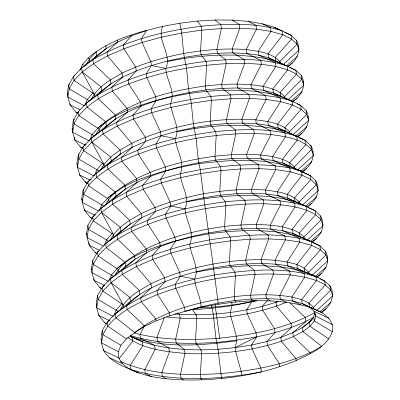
<?xml version="1.0" encoding="UTF-8"?>
<svg xmlns="http://www.w3.org/2000/svg" width="400" height="400" viewBox="0 0 400 400"><rect width="100%" height="100%" fill="white"/><g stroke="black" fill="none" stroke-linecap="round" stroke-linejoin="round"><path stroke-width="0.6" d="M332.335 331.635L332.365 324.715L328.985 318.39L322.375 312.85L302.21 303.575L292.4 300.95L280.35 299.27L266.44 298.615L251.09 299.035L234.77 300.55L217.985 303.14L201.245 306.76L185.065 311.325L169.805 315.75L156.06 320.88L144.255 326.56L134.745 332.615L126.505 338.855L120.94 345.28L118.3 351.685L118.75 357.87C124.685 370.09 139.375 373.385 151.375 376.54C174.495 380.975 198.205 380.635 221.555 378.505C247.11 375.83 272.46 370.465 296.225 360.52C310.015 353.875 326.8 347.305 332.335 331.635L314.26 320.995L313.725 317.095L314.92 312.575M77.81 113.45L75.805 112.05L70.095 104.91L67.87 97.11L67.34 93.21L68.66 84.965L73.49 76.495L81.67 68.03L96.805 55.63L106.18 48.605L117.855 41.95L131.46 35.845L146.59 30.44L162.64 26.405L179.73 23.245L197.355 21.075L214.965 20L232.01 20.08L247.94 21.345L262.215 23.78L274.345 27.35L291.06 35.195L296.505 40.385C302.11 50.15 296.765 60.745 288.06 66.455M82.62 148.56L80.615 147.16L74.905 140.02L72.68 132.22L72.15 128.32L73.47 120.075L78.3 111.605L86.48 103.14L101.615 90.74L110.99 83.715L122.665 77.06L136.27 70.955L151.395 65.55L167.58 60.985L184.32 57.37L201.105 54.78L217.42 53.265L232.775 52.845L246.685 53.495L258.73 55.18L268.545 57.805L287.115 65.955L295.87 70.305L301.315 75.495C307.08 85.505 301.26 96.195 292.4 101.955M87.43 183.67L85.425 182.27L79.715 175.13L77.49 167.33L76.955 163.43L78.28 155.185L83.11 146.715L91.285 138.25L106.42 125.855L115.8 118.825L127.47 112.17L141.08 106.065L156.205 100.66L172.39 96.095L189.13 92.48L205.915 89.89L222.23 88.375L237.58 87.955L251.495 88.605L263.54 90.29L273.355 92.915L291.925 101.065L300.68 105.415L306.125 110.605C311.89 120.615 306.07 131.305 297.21 137.065M91.74 218.43L90.235 217.38L84.525 210.24L82.3 202.44L81.765 198.54L83.09 190.3L87.915 181.83L96.095 173.36L111.23 160.965L120.61 153.935L132.28 147.28L145.89 141.175L161.015 135.77L177.195 131.21L193.935 127.59L210.725 125L227.04 123.485L242.39 123.065L256.305 123.72L268.35 125.4L278.165 128.025L296.735 136.175L305.49 140.525L310.93 145.715C316.7 155.725 310.88 166.415 302.02 172.175M97.05 253.89L95.045 252.49L89.335 245.35L87.11 237.555L86.575 233.65L87.9 225.41L92.725 216.94L100.905 208.47L116.04 196.075L125.42 189.045L137.09 182.39L150.7 176.285L165.825 170.885L182.005 166.32L198.745 162.7L215.535 160.11L231.85 158.595L247.2 158.175L261.115 158.83L273.16 160.51L282.97 163.135L301.545 171.285L310.3 175.635L315.74 180.825C321.345 190.59 316.005 201.185 307.3 206.895M101.86 289L99.855 287.6L94.145 280.46L91.92 272.665L91.385 268.76L92.71 260.52L97.535 252.05L105.715 243.58L120.85 231.185L130.23 224.155L141.9 217.5L155.51 211.395L170.635 205.995L186.815 201.43L203.555 197.81L220.34 195.22L236.66 193.705L252.01 193.285L265.925 193.94L277.97 195.62L287.78 198.245L306.355 206.395L315.11 210.745L320.55 215.935C326.155 225.7 320.815 236.295 312.11 242.005M106.67 324.115L104.66 322.715L98.955 315.57L96.73 307.775L96.195 303.87L97.52 295.63L102.345 287.16L110.525 278.69L125.66 266.295L135.04 259.265L146.71 252.61L160.32 246.505L175.445 241.105L191.625 236.54L208.365 232.92L225.15 230.33L241.47 228.815L256.82 228.395L270.73 229.05L282.78 230.73L292.59 233.355L311.165 241.505L319.92 245.855L325.36 251.045C331.13 261.06 325.31 271.745 316.445 277.505M138.855 373.135C126.305 367.19 111.44 363.285 103.765 350.68C101.275 344.245 100.2 337.45 102.33 330.74C107.965 317.92 120.15 310.13 130.47 301.405C140.76 292.8 152.81 286.75 165.13 281.615C195.845 269.805 228.725 263.67 261.63 263.505C273.69 263.8 285.855 264.72 297.4 268.465C308.275 274.295 321.705 276.605 330.17 286.16C335.94 296.17 330.12 306.855 321.255 312.615M162.64 26.405C156.455 40.535 172.3 54.275 165.77 68.41C166.405 80.26 175.81 91.66 170.58 103.52C171.215 115.37 180.615 126.77 175.39 138.63C176.025 150.485 185.425 161.88 180.2 173.74C180.835 185.595 190.235 196.99 185.01 208.85C185.645 220.705 195.045 232.1 189.82 243.96C190.45 255.815 199.855 267.21 194.625 279.07C195.28 288.745 200.995 297.615 201.115 307.29L185.065 311.325L184.53 307.425L175.72 288.255L175.185 284.355L180.255 276.215L179.72 272.315L170.91 253.145L170.375 249.24L175.445 241.105L174.91 237.2L166.1 218.035L165.565 214.13L170.635 205.995L170.1 202.09L161.29 182.925L160.755 179.02L165.825 170.885L165.29 166.98L156.48 147.81L155.945 143.91L161.015 135.77L160.48 131.87L151.67 112.7L151.135 108.8L156.205 100.66L155.675 96.76L146.86 77.59L146.325 73.69L151.395 65.55L150.865 61.65L142.05 42.48L141.515 38.58L146.59 30.44C125.875 35.84 105.25 43.555 88.67 57.475L82.46 64.395L80.045 70.27M241.58 375.855L241.175 371.42L235.63 351.535L235.095 347.635L236.9 340.215L236.37 336.31L230.82 316.425L230.285 312.525L232.095 305.105L231.71 302.315M298.17 47.375L298.46 46.23M302.98 82.485L303.27 81.34M307.79 117.595L308.08 116.45M312.6 152.705L312.89 151.56M317.41 187.815L317.7 186.675M327.03 258.04L327.32 256.895M164.345 317.345L156.96 337.505L157.495 341.405L168.83 347.975L184.45 349.505L201.035 349.94L218.085 349.3L235.095 347.635L251.54 345.02L266.935 341.57L280.81 337.41L292.75 332.71L302.395 327.63L310.4 321.585M84.85 105.38L87.27 99.51L92.835 93.085M89.66 140.49L92.08 134.62L98.29 127.695C127.975 101.94 167.21 91.23 205.38 85.99C224.505 83.845 243.97 83.01 263.005 86.385C270.77 88.285 279.195 90.285 284.605 96.64L285.21 98.405M94.47 175.6L96.89 169.73L102.455 163.305M99.28 210.71L101.7 204.84L107.905 197.915C137.595 172.16 176.83 161.45 215 156.21C234.12 154.065 253.59 153.23 272.625 156.61C280.385 158.505 288.81 160.505 294.225 166.86L294.83 168.625M104.31 245.285L106.51 239.95L112.075 233.525M109.12 280.395L111.32 275.06L117.525 268.135C147.215 242.385 186.45 231.675 224.615 226.43C243.74 224.285 263.21 223.455 282.245 226.83C290.005 228.725 298.43 230.725 303.845 237.08L304.445 238.845M113.93 315.51L116.13 310.17L121.695 303.745M144.19 326.295L139.97 334.57L140.505 338.475L154.65 345.37L168.83 347.975L169.365 351.875L161.77 372.615L162.305 376.515L166.35 378.86M86.045 65.14L89.475 58.95L96.27 51.73L96.805 55.63L94.68 57.89M91.14 99.735C97.22 86.995 110.28 79.735 122.13 73.16C141.6 63.64 162.55 57.57 183.785 53.47C204.34 49.855 225.295 47.97 246.15 49.595C257.825 51.265 271.32 52.3 279.795 61.53L280.4 63.295M95.95 134.845C101.63 121.98 115.13 115.73 127.205 110.22C147.185 102.275 168.175 97.04 189.35 93.465C211.91 90.175 234.86 89.055 257.555 91.565C269.98 93.33 282.515 95.89 293.52 102.185M100.76 169.955C106.835 157.215 119.9 149.955 131.75 143.38C151.22 133.86 172.17 127.79 193.405 123.69C213.96 120.075 234.915 118.19 255.77 119.815C267.44 121.485 280.94 122.52 289.415 131.75L290.02 133.515M105.57 205.065C111.25 192.2 124.75 185.95 136.825 180.44C156.805 172.495 177.795 167.26 198.97 163.685C231.665 159.67 267.705 156.755 298.645 170.235M110.38 240.175C116.455 227.435 129.52 220.18 141.365 213.6C160.84 204.08 181.79 198.01 203.02 193.91C223.58 190.295 244.535 188.415 265.39 190.035C277.06 191.71 290.56 192.74 299.035 201.97L299.64 203.735M115.19 275.285C120.87 262.425 134.37 256.17 146.445 250.66C166.425 242.715 187.41 237.485 208.59 233.905C231.15 230.615 254.095 229.495 276.795 232.005C287.915 233.785 299.375 235.54 309.385 241M120 310.395C126.075 297.655 139.14 290.4 150.985 283.82C170.46 274.305 191.41 268.235 212.64 264.13C233.195 260.515 254.155 258.635 275.01 260.26C286.68 261.93 300.18 262.96 308.655 272.19L309.255 273.955M251.65 300.655L251.805 301.77L246.73 309.91L247.265 313.81L256.08 332.98L256.615 336.88L251.54 345.02L252.075 348.92L260.89 368.09L261.425 371.99C218.375 379.78 172.865 382.51 130.565 369.42L130.03 365.52L142.87 345.64L142.335 341.74L130.55 336.415M119.1 358.75L132.79 341.065L132.26 337.165L130.245 335.72M313.725 317.095L309.455 322.365L309.99 326.265L328.805 338.95M267.405 300.59L262.125 306.46C233.67 313.455 204.07 316.345 174.835 313.925M99.915 92.545L101.615 90.74L101.08 86.84L82.205 71.93L81.67 68.03L92.95 59.79L106.18 48.605L105.78 45.68M105.15 127.205L106.42 125.855L105.89 121.95L87.01 107.04L86.48 103.14L97.76 94.9L110.99 83.715L110.455 79.815L93.485 63.69L92.95 59.79C125.77 40.22 163.655 31.06 201.245 26.235C228.195 23.715 256.21 22.36 282.305 30.845L282.84 34.745L268.01 53.905L268.545 57.805L275.26 61M109.11 163.22L111.23 160.965L110.7 157.06L91.82 142.15L91.285 138.25L102.565 130.01L115.8 118.825L115.265 114.925L98.29 98.8L97.76 94.9C130.58 75.33 168.465 66.17 206.055 61.35C233.005 58.825 261.02 57.47 287.115 65.955L287.65 69.855L272.82 89.015L273.355 92.915L279.51 95.845M113.495 198.78L116.04 196.075L115.505 192.17L96.63 177.26L96.095 173.36L107.375 165.12L120.61 153.935L120.075 150.035L103.1 133.91L102.565 130.01C135.39 110.44 173.275 101.28 210.865 96.46C237.815 93.935 265.83 92.585 291.925 101.065L292.46 104.965L277.63 124.125L278.165 128.025L285.44 131.485L284.905 127.585L301.215 109.315L300.68 105.415L297.375 103.925M118.73 233.44L120 232.085M123.96 268.1L125.66 266.295L125.125 262.395L106.25 247.48L105.715 243.58L116.995 235.34L130.23 224.155L129.695 220.255L112.72 204.13L112.185 200.23L125.42 189.045L124.885 185.145L107.91 169.02L107.375 165.12C140.2 145.55 178.085 136.39 215.675 131.57C242.625 129.045 270.635 127.695 296.735 136.175L297.27 140.075L282.44 159.235L282.97 163.135L290.245 166.6L289.715 162.695L306.025 144.425L305.49 140.525L298.88 137.545M128.77 303.21L130.47 301.405L129.935 297.505L111.06 282.59L110.525 278.69L121.805 270.45L135.04 259.265L134.505 255.365L117.53 239.24L116.995 235.34C149.815 215.77 187.705 206.61 225.29 201.79C252.245 199.265 280.255 197.915 306.355 206.395L306.89 210.295L292.055 229.455L292.59 233.355L299.305 236.55M283.21 64.585L298.995 50.13L297.04 44.285L291.595 39.095L282.84 34.745L271.04 31.4L256.555 29.185L239.835 28.205L221.39 28.515L201.78 30.14L181.61 33.05L161.495 37.2L142.05 42.48L123.875 48.77L107.515 55.9L93.485 63.69L82.205 71.93L74.025 80.4L69.195 88.87L67.87 97.11L84.63 105.915M292.83 134.805L308.615 120.355L306.655 114.505L301.215 109.315L292.46 104.965L280.66 101.62L266.175 99.405L249.455 98.425L231.005 98.735L211.4 100.36L191.23 103.275L171.115 107.42L151.67 112.7L133.49 118.99L117.135 126.12L103.1 133.91L91.82 142.15L83.64 150.62L78.815 159.09L77.49 167.33L93.71 175.85M302.445 205.03L318.235 190.575L316.275 184.73L310.835 179.535L302.08 175.185L290.275 171.84L275.795 169.625L259.075 168.645L240.625 168.96L221.015 170.58L200.845 173.495L180.735 177.64L161.29 182.925L143.11 189.21L126.755 196.345L112.72 204.13L101.44 212.37L93.26 220.84L88.435 229.31L87.11 237.555L103.33 246.07M312.065 275.25L327.85 260.795L325.895 254.95L320.455 249.755L311.7 245.405L299.895 242.06L285.415 239.85L268.69 238.87L250.245 239.18L230.635 240.8L210.465 243.715L190.35 247.86L170.91 253.145L152.73 259.43L136.375 266.565L122.34 274.355L111.06 282.59L102.88 291.06L98.055 299.53L96.73 307.775L113.49 316.575M276.905 301.465L276 302.3L262.125 306.46L262.66 310.36L274.525 328.64L275.06 332.545L266.935 341.57L267.47 345.47L279.335 363.755L279.735 366.68M288.02 99.695L303.805 85.245L301.85 79.395L301.315 75.495M297.64 169.92L313.425 155.465L311.465 149.62L310.93 145.715L309.84 145.195M307.255 240.14L323.045 225.685L321.085 219.84L320.55 215.935M316.425 310.77L332.66 295.905L330.705 290.06L330.17 286.16L329.08 285.635M69.6 84.16L68.66 84.965L69.195 88.87L89.78 100.985M74.41 119.27L73.47 120.075L74.005 123.98L72.68 132.22L89.44 141.025M79.22 154.38L78.28 155.185L78.815 159.09L98.9 170.91M84.03 189.495L83.09 190.3L83.625 194.2L82.3 202.44L98.52 210.96M286.62 65.685L297.405 56.425M290.96 101.195L302.215 91.535M295.77 136.31L307.025 126.645M300.58 171.42L311.835 161.755M305.86 206.125L316.645 196.865M310.67 241.235L321.45 231.975M315.01 276.75L326.26 267.09M319.82 311.86L331.07 302.2M74.435 75.715L73.49 76.495L74.025 80.4L94.285 94.06L94.665 96.845M86.41 143.99L83.11 146.715L83.64 150.62L103.905 164.28L104.285 167.07M91.22 179.1L87.915 181.83L88.45 185.73L83.625 194.2L104.21 206.315M95.56 214.6L92.725 216.94L93.26 220.84L113.52 234.5L113.83 236.73M98.48 251.27L97.535 252.05L98.07 255.95L93.245 264.42L91.92 272.665L108.68 281.465M104.235 285.6L102.345 287.16L102.88 291.06L123.14 304.725L123.525 307.51M109.985 319.93L107.155 322.27L107.69 326.17L102.865 334.64L101.54 342.885L118.3 351.685M312.325 319.495L302.395 327.63L302.93 331.535L321.805 346.445C291.24 364.195 255.52 370.23 220.795 373.62C187.27 375.4 151.855 375.59 120.705 361.425M288.085 66.205L289.495 65.115M290.435 64.395L292.31 62.945M292.895 101.315L297.12 98.055M297.235 136.785L301.93 133.165M302.045 171.895L306.74 168.275M307.325 206.645L308.265 205.92M309.2 205.195L311.55 203.385M312.135 241.755L316.36 238.495M316.945 276.865L321.17 273.605M321.285 312.34L325.975 308.715M97.645 128.195L105.89 121.95M107.265 198.415L115.505 192.17M116.885 268.635L125.125 262.395M314.895 312.475C284.82 329.415 249.92 335.165 215.985 338.51C188.65 340.175 160.675 340.12 134.07 332.905M313.855 317.235C284.135 333.53 249.87 339.12 216.52 342.41C187.78 344.16 158.27 344.005 130.475 335.64M235.095 347.635L256.615 336.88M278.275 301.405L276 302.3L276.535 306.205L291.15 323.46L291.68 327.36L280.81 337.41L281.345 341.315L295.955 358.57L296.225 360.52M286.77 302.17C248.835 317.355 206.8 321.28 166.355 316.945M255.94 300.57C235.185 306.02 213.73 308.48 192.335 309.67L191.095 309.675M322.375 312.85L302.21 303.575L301.675 299.675L316.505 280.515L315.975 276.615C283.235 266.38 248.095 269.88 214.74 274.925C179.795 281.755 143.83 291.48 115.335 313.8L115.87 317.7L134.745 332.615C162.995 310.34 199.33 301.8 234.235 296.65C253.36 294.505 272.83 293.675 291.865 297.05C299.625 298.945 308.05 300.95 313.465 307.3L314.065 309.07M256.565 300.65C237.165 304.96 217.325 307.325 197.465 307.97M167.45 61.515C190.235 56.74 213.54 54.46 236.82 55.19C253.28 56.345 270.445 57.74 285.34 65.445M177.07 131.74C199.855 126.96 223.16 124.68 246.44 125.41C263.32 126.56 280.91 128.1 296.08 136.21M186.685 201.96C209.47 197.18 232.78 194.9 256.06 195.63C273.15 196.775 290.945 198.4 306.26 206.705M196.305 272.18C219.09 267.4 242.4 265.12 265.68 265.85C282.555 267 300.145 268.54 315.32 276.65M201.115 307.29C237.73 300.185 276.74 296.695 312.825 308.235M236.775 340.745C201.985 345.48 165.04 348.72 131.34 336.815L142.335 341.74L154.65 345.37L155.185 349.27L144.78 369.68L145.315 373.585L151.375 376.54M151.395 65.55L165.77 68.41M161.015 135.77L175.39 138.63M170.635 205.995L185.01 208.85M180.255 276.215L194.625 279.07M262.215 23.78L270.505 27.495L271.04 31.4L258.195 51.275L258.73 55.18L275.315 62.605L275.85 66.51L263.005 86.385L263.54 90.29L280.125 97.715L280.66 101.62L267.815 121.495L268.35 125.4L284.935 132.83L285.47 136.73L272.625 156.61L273.16 160.51L289.745 167.94L301.545 171.285L302.08 175.185L287.25 194.345L287.78 198.245L295.055 201.71L294.52 197.805L310.835 179.535L310.3 175.635L303.14 172.405M300.69 304.665L292.4 300.95L291.865 297.05L304.705 277.17L304.17 273.27L287.59 265.84L287.055 261.94L299.895 242.06L299.36 238.16L282.78 230.73L282.245 226.83L295.085 206.95L294.555 203.05L277.97 195.62L277.435 191.72L290.275 171.84L289.745 167.94C253.38 161.37 215.975 165.81 180.2 173.74C152.205 180.905 123.79 190.21 100.905 208.47L101.44 212.37L113.52 234.5M285 32.46L291.06 35.195L291.595 39.095L275.285 57.365L275.82 61.265L279.74 63.035M280.865 63.54L282.545 64.3M289.81 67.575L295.87 70.305L296.405 74.205L301.85 79.395L284.605 96.64L284.835 98.31M281.75 96.88L280.63 96.375L280.095 92.475L296.405 74.205C280.79 65.195 262.24 64.17 244.645 63.315C218.275 63.045 191.98 66.405 166.305 72.31C142.64 78.2 119.225 86.08 98.29 98.8C88.555 105.365 78.84 112.935 74.005 123.98L94.59 136.095M283.43 97.64L285.675 98.65M286.795 99.155L288.475 99.915M288.24 132.75L291.605 134.265M294.405 135.53L296.085 136.285M290.81 166.85L293.05 167.86M294.17 168.365L295.85 169.125M296.975 169.63L298.095 170.135M300.335 171.145L302.58 172.155L299.765 170.78M295.615 201.96L298.98 203.475M307.95 207.52L315.11 210.745L315.645 214.645L321.085 219.84L303.845 237.08L304.075 238.755M75.805 112.05L78.045 113.06M302.11 237.83L299.865 236.82L299.33 232.915L315.645 214.645C300.03 205.635 281.475 204.61 263.88 203.76C244.365 203.565 224.9 205.4 205.655 208.605C180.175 213.275 155.015 220.305 131.565 231.455C119.22 237.825 107.07 245.155 98.07 255.95L118.33 269.61L118.715 272.4M303.23 238.335L304.91 239.09M307.715 240.355L309.395 241.11M312.76 242.63L319.92 245.855L320.455 249.755L304.14 268.03L304.675 271.93L308.04 273.445M80.615 147.16L82.855 148.17M309.16 273.95L312.525 275.465M319.77 278.73L324.73 280.965L325.265 284.865L330.705 290.06L313.465 307.3L313.69 308.975M87.665 183.28L85.425 182.27L85.27 181.155M90.235 217.38L92.475 218.39M95.045 252.49L96.725 253.25M99.855 287.6L101.535 288.36M104.66 322.715L106.345 323.47M109.47 357.825L122.365 363.635M304.675 271.93L297.4 268.465L296.865 264.565L311.7 245.405L311.165 241.505C278.43 231.27 243.285 234.77 209.93 239.815C179.29 245.545 148.68 254.245 121.805 270.45L122.34 274.355L139.315 290.475L139.85 294.375L126.615 305.56L127.15 309.465L144.125 325.585L144.255 326.56M80.09 109.7L70.095 104.91L69.945 103.795M85.455 145.08L74.905 140.02L74.525 137.23M90.265 180.19L79.715 175.13L79.565 174.015M126.505 338.855L107.69 326.17C120.68 310.84 139.33 302.075 157.54 294.54C176.245 287.49 195.62 282.42 215.275 278.825C240.005 274.72 265.2 272.71 290.225 274.96C302.295 276.515 314.65 278.53 325.265 284.865L308.95 303.14L309.485 307.04L313.995 311.205L328.985 318.39M94.515 215.03L84.525 210.24L84.375 209.125M99.325 250.14L89.335 245.35L88.955 242.565M104.69 285.52L94.145 280.46L93.915 278.79M109.5 320.63L98.955 315.57L98.8 314.455M118.75 357.87L103.765 350.68L103.61 349.565M274.345 27.35L279.405 29.795M247.94 21.345L256.02 25.285L256.555 29.185L246.15 49.595L246.685 53.495L260.83 60.395L261.365 64.295L250.96 84.705L251.495 88.605L265.64 95.505L266.175 99.405L255.77 119.815L256.305 123.72L270.45 130.615L270.985 134.515L260.58 154.925L261.115 158.83L275.26 165.725L275.795 169.625L265.39 190.035L265.925 193.94L280.07 200.835L280.605 204.74L270.2 225.15L270.73 229.05L284.88 235.945L285.415 239.85L275.01 260.26L275.54 264.16L289.69 271.055L290.225 274.96L279.815 295.37L280.35 299.27L286.415 302.225M332.365 324.715L315.605 315.91L313.995 311.205M232.01 20.08L239.3 24.305L239.835 28.205L232.24 48.94L232.775 52.845L244.11 59.415L244.645 63.315L237.05 84.05L237.58 87.955L248.92 94.525L249.455 98.425L241.855 119.16L242.39 123.065L253.73 129.635L254.265 133.535L246.665 154.275L247.2 158.175L258.54 164.745L259.075 168.645L251.475 189.385L252.01 193.285L263.35 199.855L263.88 203.76L256.285 224.495L256.82 228.395L268.16 234.965L268.69 238.87L261.095 259.605L261.63 263.505L272.965 270.075L273.5 273.98L265.905 294.715L266.44 298.615L270.49 300.96M82.46 64.395L84.97 65.875M109.02 241.425L88.435 229.31L87.9 225.41M113.83 276.535L93.245 264.42L92.71 260.52M118.64 311.65L98.055 299.53L97.52 295.63M120.94 345.28L102.865 334.64L102.33 330.74M88.03 57.975L89.475 58.95L89.78 61.18M127.765 337.455C144.125 349.48 165.36 351.545 184.98 353.405C207.43 354.58 229.97 352.975 252.075 348.92C269.65 345.3 287.31 340.625 302.93 331.535C308.82 327.49 316.735 321.85 315.3 313.685M214.965 20L220.855 24.615L221.39 28.515L216.89 49.365L217.42 53.265L225.665 59.725L226.195 63.625L221.695 84.475L222.23 88.375L230.47 94.835L231.005 98.735L226.505 119.585L227.04 123.485L235.28 129.945L235.815 133.85L231.315 154.695L231.85 158.595L240.09 165.055L240.625 168.96L236.125 189.805L236.66 193.705L244.9 200.165L245.435 204.07L240.935 224.915L241.47 228.815L249.71 235.28L250.245 239.18L245.745 260.025L246.28 263.925L254.52 270.39L255.055 274.29L250.555 295.135L251.09 299.035L253.445 300.885M177.675 312.855L179.64 314.395L180.175 318.295L175.675 339.14L176.21 343.045L184.45 349.505L184.98 353.405L180.485 374.255L181.015 378.155L183.37 380M101.44 212.37L120.315 227.28L120.85 231.185M289.815 302.775L305.45 317.62L305.985 321.525L292.75 332.71L293.285 336.61L310.26 352.735L310.39 353.71M197.355 21.075L201.245 26.235L201.78 30.14L200.57 50.875L201.105 54.78L206.055 61.35L206.59 65.25L205.38 85.99L205.915 89.89L210.865 96.46L211.4 100.36L210.19 121.1L210.725 125L215.675 131.57L216.21 135.47L215 156.21L215.535 160.11L220.485 166.68L221.015 170.58L219.81 191.32L220.34 195.22L225.29 201.79L225.825 205.69L224.615 226.43L225.15 230.33L230.1 236.9L230.635 240.8L229.425 261.54L229.96 265.44L234.91 272.01L235.445 275.91L234.235 296.65L234.77 300.55L235.83 301.96M192.335 309.67L196.225 314.83L196.76 318.73L195.55 339.47L196.085 343.37L201.035 349.94L201.57 353.845L200.36 374.58L200.895 378.48L201.955 379.89M82.205 71.93L94.285 94.06M91.82 142.15L103.905 164.28M111.06 282.59L123.14 304.725M67.34 93.21L67.85 95.01M72.15 128.32L72.66 130.12M76.955 163.43L77.47 165.23M81.765 198.54L82.28 200.34M86.575 233.65L86.92 234.85M91.385 268.76L91.73 269.96M96.195 303.87L96.535 305.07M101.005 338.985L101.345 340.18M179.73 23.245C183.295 36.665 182.17 50.865 185.885 64.26C187.735 75.93 187.585 87.915 190.695 99.37C192.545 111.04 192.395 123.025 195.505 134.48C197.355 146.15 197.205 158.135 200.315 169.595C205.6 214.55 212.78 259.19 218.21 304.125M221.555 378.505L218.085 349.3L215.985 338.51L213.275 314.19L211.405 305.07M296.505 40.385L297.04 44.285L279.795 61.53L280.025 63.2M306.125 110.605L306.655 114.505L289.415 131.75L289.645 133.42M315.74 180.825L316.275 184.73L299.035 201.97L299.265 203.645M325.36 251.045L325.895 254.95L308.655 272.19L308.885 273.865M294.455 168.53L294.225 166.86L311.465 149.62C301.415 138.24 285.1 136.69 270.985 134.515C245.96 132.265 220.765 134.28 196.04 138.385C170.555 143.055 145.395 150.085 121.945 161.235C109.6 167.605 97.45 174.935 88.45 185.73L108.715 199.39L109.095 202.18M215.045 304.405L219.77 338.9M131.33 34.87L131.46 35.845L123.34 44.87L123.875 48.77L135.735 67.055L136.27 70.955L128.15 79.98L128.68 83.88L140.545 102.165L141.08 106.065L132.955 115.09L133.49 118.99L145.355 137.275L145.89 141.175L137.765 150.2L138.3 154.1L150.165 172.385L150.7 176.285L142.575 185.31L143.11 189.21L154.975 207.495L155.51 211.395L147.385 220.42L147.92 224.32L159.785 242.605L160.32 246.505L152.195 255.53L152.73 259.43L164.595 277.715L165.13 281.615L157.005 290.64L157.54 294.54L169.405 312.825L169.805 315.75M117.585 40L117.855 41.95L106.98 52L107.515 55.9L122.13 73.16L122.665 77.06L111.79 87.11L112.325 91.01L126.94 108.27L127.47 112.17L116.6 122.22L117.135 126.12L131.75 143.38L132.28 147.28L121.41 157.33L121.945 161.235L136.555 178.49L137.09 182.39L126.22 192.44L126.755 196.345L141.365 213.6L141.9 217.5L131.03 227.55L131.565 231.455L146.175 248.71L146.71 252.61L135.84 262.665L136.375 266.565L150.985 283.82L151.52 287.72L140.65 297.775L141.185 301.675L155.795 318.93L156.06 320.88M99.475 131.955L99.095 129.17L78.83 115.51L78.3 111.605"/></g></svg>
